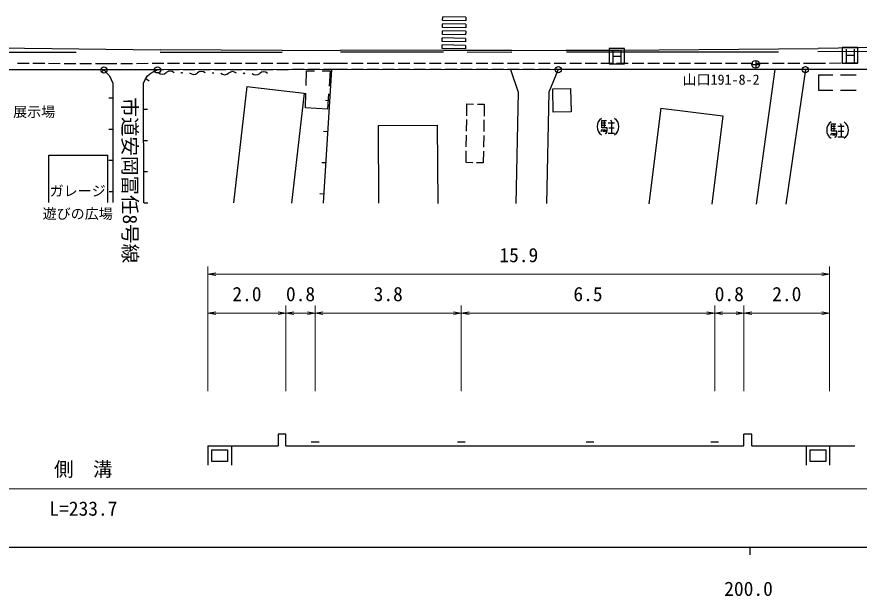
# Model space of a CAD drawing. Units: millimetres, scale not verified, with parts at other scales. Extents: x 40000 to 680000, y 20000 to 380000.
# Drawn here: x 173982 to 282034, y 198715 to 273022 of the extents above; entities that cross this region are included whole.
import ezdxf
from ezdxf.enums import TextEntityAlignment as Align

# ---------------------------------------------------------------- set-up
doc = ezdxf.new("R2010")
doc.units = ezdxf.units.MM
doc.header["$LTSCALE"] = 1000
for name, color, linetype, lineweight in [('M-BGD', 7, 'Continuous', 25), ('M-BMK-ROW', 30, 'Continuous', 25), ('M-BMK-SRVR', 3, 'Continuous', 25), ('M-STR-HTXT', 7, 'Continuous', 13), ('M-STR-STRC', 7, 'Continuous', 25), ('M-TTL-BAND', 7, 'Continuous', 25)]:
    doc.layers.add(name, color=color, linetype=linetype, lineweight=lineweight)
doc.layers.add('M-BMK-HTXT', color=7, linetype='Continuous')
doc.styles.add('ＭＳ ゴシック', font='')
doc.styles.get('ＭＳ ゴシック').set_extended_font_data('MS Gothic')

# ---------------------------------------------------------------- blocks, each defined once
blk = doc.blocks.new('open_arrow')
at = {"color": 0, "linetype": 'Continuous', "lineweight": -2}
blk.add_lwpolyline([(7.5, 1.25), (0, 0), (7.5, -1.25)], dxfattribs=at)

msp = doc.modelspace()

# ---------------------------------------------------------------- linework, layer by layer
at = {"layer": 'M-BGD'}
for p, q in [((181594, 268445), (167021, 268432)), ((208023, 268451), (192386, 268454)), ((228715, 268472), (215498, 268479)), ((237500, 268475), (231743, 268467)), ((271684, 268500), (244486, 268511)), ((284686, 268568), (276742, 268523)), ((175551, 267021), (174051, 267023)), ((177551, 267018), (176051, 267020)), ((179551, 267016), (178051, 267018)), ((181551, 267013), (180051, 267015)), ((183551, 267011), (182051, 267013)), ((185152, 267009), (184051, 267010)), ((186828, 267012), (185152, 267009)), ((188828, 267015), (187328, 267012)), ((190828, 267018), (189328, 267016)), ((192828, 267021), (191328, 267019)), ((194828, 267024), (193328, 267022)), ((196828, 267027), (195328, 267025)), ((198828, 267030), (197328, 267028)), ((200828, 267034), (199328, 267031)), ((202828, 267037), (201328, 267034)), ((204828, 267040), (203328, 267038)), ((206828, 267043), (205328, 267041)), ((208828, 267046), (207328, 267044)), ((210828, 267049), (209328, 267047)), ((212828, 267052), (211328, 267050)), ((215003, 267056), (213328, 267053)), ((216405, 267056), (215003, 267056)), ((218405, 267056), (216905, 267056)), ((220405, 267056), (218905, 267056)), ((222405, 267056), (220905, 267056)), ((224405, 267056), (222905, 267056)), ((226405, 267056), (224905, 267056)), ((228405, 267056), (226905, 267056)), ((230405, 267056), (228905, 267056)), ((232405, 267056), (230905, 267056)), ((234405, 267056), (232905, 267056)), ((236405, 267056), (234905, 267056)), ((238405, 267056), (236905, 267056)), ((240405, 267056), (238905, 267056)), ((242405, 267057), (240905, 267057)), ((244405, 267057), (242905, 267057)), ((246405, 267057), (244905, 267057)), ((248405, 267057), (246905, 267057)), ((250405, 267057), (248905, 267057)), ((252405, 267057), (250905, 267057)), ((254405, 267057), (252905, 267057)), ((256405, 267057), (254905, 267057)), ((258405, 267057), (256905, 267057)), ((260405, 267057), (258905, 267057)), ((262405, 267057), (260905, 267057)), ((264405, 267057), (262905, 267057)), ((266405, 267057), (264905, 267057)), ((268405, 267057), (266905, 267057)), ((270405, 267057), (268905, 267057)), ((272405, 267057), (270905, 267057)), ((274405, 267057), (272905, 267057)), ((276307, 267057), (274905, 267057)), ((277732, 267059), (276307, 267057)), ((279732, 267060), (278232, 267059)), ((281732, 267062), (280232, 267061)), ((175551, 266221), (174051, 266223)), ((177551, 266218), (176051, 266220)), ((179551, 266216), (178051, 266218)), ((181551, 266213), (180051, 266215)), ((183551, 266211), (182051, 266213)), ((185152, 266209), (184051, 266210)), ((185152, 266209), (184791, 265863)), ((186829, 266212), (185152, 266209)), ((188829, 266215), (187329, 266212)), ((190829, 266218), (189329, 266216)), ((192829, 266221), (191329, 266219)), ((194829, 266224), (193329, 266222)), ((196829, 266227), (195329, 266225)), ((198829, 266230), (197329, 266228)), ((200829, 266234), (199329, 266231)), ((202829, 266237), (201329, 266234)), ((204829, 266240), (203329, 266238)), ((206829, 266243), (205329, 266241)), ((208829, 266246), (207329, 266244)), ((210829, 266249), (209329, 266247)), ((211093, 264226), (211139, 266118)), ((211139, 266118), (212155, 266111)), ((212829, 266252), (211329, 266250)), ((213155, 266103), (214171, 266096)), ((214347, 266255), (213259, 249131)), ((215005, 266256), (213329, 266253)), ((214347, 266255), (213848, 266287)), ((214171, 266096), (214037, 264139)), ((216406, 266256), (215005, 266256)), ((218406, 266256), (216906, 266256)), ((220406, 266256), (218906, 266256)), ((222406, 266256), (220906, 266256)), ((224406, 266256), (222906, 266256)), ((226406, 266256), (224906, 266256)), ((228406, 266256), (226906, 266256)), ((230406, 266256), (228906, 266256)), ((232406, 266256), (230906, 266256)), ((234406, 266256), (232906, 266256)), ((236406, 266256), (234906, 266256)), ((238406, 266256), (236906, 266256)), ((237313, 266256), (238275, 263381)), ((240406, 266256), (238906, 266256)), ((242406, 266257), (240906, 266257)), ((243440, 266257), (242222, 263372)), ((244406, 266257), (242906, 266257)), ((246406, 266257), (244906, 266257)), ((248406, 266257), (246906, 266257)), ((250406, 266257), (248906, 266257)), ((252406, 266257), (250906, 266257)), ((254406, 266257), (252906, 266257)), ((256406, 266257), (254906, 266257)), ((258406, 266257), (256906, 266257)), ((260406, 266257), (258906, 266257)), ((262406, 266257), (260906, 266257)), ((264406, 266257), (262906, 266257)), ((266406, 266257), (264906, 266257)), ((268406, 266257), (266906, 266257)), ((271212, 266257), (268832, 249014)), ((270406, 266257), (268906, 266257)), ((272406, 266257), (270906, 266257)), ((275136, 266257), (272628, 249006)), ((274406, 266257), (272906, 266257)), ((276307, 266257), (274906, 266257)), ((277060, 266258), (276307, 266257)), ((279060, 266260), (277560, 266258)), ((281060, 266261), (279560, 266260)), ((283060, 266263), (281560, 266262)), ((190526, 265109), (190938, 264826)), ((276845, 263575), (276853, 265595)), ((276853, 265595), (278653, 265588)), ((279652, 265584), (281652, 265575)), ((203484, 264069), (201755, 249155)), ((203484, 264069), (210839, 263217)), ((242752, 263808), (245023, 263844)), ((242800, 260793), (242752, 263808)), ((245023, 263844), (245071, 260829)), ((186299, 262589), (185799, 262589)), ((210839, 263217), (209207, 249139)), ((211023, 261334), (211069, 263226)), ((213969, 263141), (213835, 261184)), ((238275, 263381), (237986, 249079)), ((242222, 263372), (241927, 249070)), ((278644, 263568), (276845, 263575)), ((281644, 263555), (279644, 263564)), ((214093, 262263), (213594, 262295)), ((231700, 260340), (231726, 261853)), ((231726, 261853), (232582, 261839)), ((233082, 261830), (233938, 261816)), ((233938, 261816), (233913, 260303)), ((190239, 261179), (190739, 261181)), ((213835, 261184), (211023, 261334)), ((245071, 260829), (242800, 260793)), ((256586, 261322), (255059, 249043)), ((256586, 261322), (264553, 260331)), ((231667, 258340), (231692, 259840)), ((233905, 259803), (233880, 258303)), ((249020, 258796), (249020, 259733)), ((249020, 259733), (249605, 259733)), ((249020, 259442), (249550, 259442)), ((249318, 259733), (249318, 258796)), ((249848, 259442), (250669, 259442)), ((249848, 259442), (250663, 259442)), ((250139, 259798), (250314, 259504)), ((250252, 259442), (250252, 258091)), ((264553, 260331), (263141, 248975)), ((279592, 259350), (279767, 259055)), ((186301, 258589), (185801, 258589)), ((213839, 258271), (213340, 258303)), ((220356, 259078), (227908, 259135)), ((220431, 249116), (220356, 259078)), ((227908, 259135), (227984, 249100)), ((249023, 258560), (248905, 258269)), ((249020, 259148), (249547, 259148)), ((249728, 258796), (249020, 258796)), ((249140, 258561), (249201, 258269)), ((249316, 258560), (249375, 258271)), ((249434, 258560), (249551, 258325)), ((249670, 258201), (249728, 258492)), ((249728, 258492), (249728, 258796)), ((249906, 258796), (250605, 258796)), ((278474, 258347), (278474, 259285)), ((278474, 259285), (279059, 259285)), ((278474, 258994), (279004, 258994)), ((278474, 258700), (279001, 258700)), ((279182, 258347), (278474, 258347)), ((278771, 259285), (278771, 258347)), ((279182, 258043), (279182, 258347)), ((279301, 258994), (280123, 258994)), ((279301, 258994), (280116, 258994)), ((279360, 258347), (280058, 258347)), ((279706, 258994), (279706, 257642)), ((190250, 257179), (190750, 257181)), ((231634, 256341), (231659, 257840)), ((233871, 257803), (233846, 256304)), ((249437, 258094), (249547, 258033)), ((249547, 258033), (249670, 258201)), ((249845, 258091), (250660, 258091)), ((278476, 258111), (278359, 257821)), ((278594, 258113), (278654, 257821)), ((278770, 258111), (278829, 257823)), ((278887, 258111), (279005, 257876)), ((278891, 257646), (279001, 257584)), ((279001, 257584), (279124, 257752)), ((279124, 257752), (279182, 258043)), ((279298, 257642), (280113, 257642)), ((178101, 255262), (185654, 255266)), ((178104, 249205), (178101, 255262)), ((185656, 249208), (185654, 255266)), ((231600, 254328), (231625, 255841)), ((233838, 255804), (233812, 254291)), ((186302, 254589), (185802, 254589)), ((213586, 254279), (213087, 254311)), ((232456, 254313), (231600, 254328)), ((233812, 254291), (232956, 254305)), ((190262, 253179), (190762, 253181)), ((186304, 250589), (185804, 250589)), ((213332, 250287), (212833, 250319)), ((190273, 249179), (190773, 249181)), ((208500, 219500), (207500, 219500)), ((207500, 219500), (207500, 218000)), ((208500, 218000), (208500, 219500)), ((267250, 218000), (267250, 219500)), ((268250, 219500), (267250, 219500)), ((268250, 218000), (268250, 219500)), ((211750, 218500), (212750, 218500)), ((230500, 218500), (231500, 218500)), ((247000, 218500), (248000, 218500)), ((263000, 218500), (264000, 218500)), ((198500, 218000), (207500, 218000)), ((198500, 218000), (198500, 215500)), ((199000, 217500), (201000, 217500)), ((199000, 216000), (199000, 217500)), ((201000, 217500), (201000, 216000)), ((201504, 217995), (201504, 215500)), ((208500, 218000), (212250, 218000)), ((212250, 218000), (231000, 218000)), ((231000, 218000), (263500, 218000)), ((263500, 218000), (267250, 218000)), ((268250, 218000), (278250, 218000)), ((275250, 218000), (275250, 215500)), ((275750, 216000), (275750, 217500)), ((275750, 217500), (277750, 217500)), ((277750, 217500), (277750, 216000)), ((278250, 218000), (278250, 215500)), ((278250, 218000), (281500, 218000)), ((201000, 216000), (199000, 216000)), ((277750, 216000), (275750, 216000))]:
    msp.add_line(p, q, dxfattribs=at)
for points in [[(185152, 266209), (185856, 265473), (186298, 264524), (186305, 249188)], [(190273, 249179), (190230, 264496), (190432, 264973), (190763, 265455), (191152, 265784), (191544, 265999), (192028, 266220)]]:
    msp.add_lwpolyline(points, dxfattribs=at)
for centre in [(195151, 265852), (199151, 265817), (203150, 265781)]:
    msp.add_circle(centre, 50, dxfattribs=at)
for centre, radius, start, end in [((192656, 266400), 725, 225.88385, 313.08949), ((193646, 265341), 725, 45.88385, 133.08949), ((196655, 266364), 725, 225.88385, 313.08949), ((197646, 265305), 725, 45.88385, 133.08949), ((201646, 265269), 725, 45.88385, 133.08949), ((205646, 265233), 725, 45.88385, 133.08949), ((200655, 266328), 725, 225.88385, 313.08949), ((204655, 266292), 725, 225.88385, 313.08949), ((249680, 258942), 1264, 123.85503, 236.14497), ((249952, 258942), 1264, 303.85503, 56.14497), ((279134, 258494), 1264, 123.85503, 236.14497), ((279405, 258494), 1264, 303.85503, 56.14497)]:
    msp.add_arc(centre, radius, start, end, dxfattribs=at)
at = {"layer": 'M-BMK-ROW'}
msp.add_lwpolyline([(305448, 266281), (301705, 266278), (297426, 266274), (275136, 266257), (243440, 266257), (192028, 266220), (185152, 266209), (166450, 266232), (146003, 266205), (125467, 266235), (107425, 266291), (99127, 266201), (79577, 266220), (67979, 266227)], dxfattribs=at)
for centre in [(185152, 266209), (192028, 266220), (243440, 266257)]:
    msp.add_circle(centre, 400, dxfattribs=at)
at = {"layer": 'M-BMK-SRVR'}
for p, q in [((268265, 266928), (269265, 266928)), ((268765, 267428), (268765, 266428))]:
    msp.add_line(p, q, dxfattribs=at)
msp.add_circle((268765, 266928), 500, dxfattribs=at)
at = {"layer": 'M-STR-HTXT'}
for p, q in [((198500, 225000), (198500, 241000)), ((278250, 225000), (278250, 241000)), ((198500, 240000), (278250, 240000)), ((208500, 225000), (208500, 236000)), ((212250, 225000), (212250, 236000)), ((231000, 225000), (231000, 236000)), ((263500, 225000), (263500, 236000)), ((267250, 225000), (267250, 236000)), ((198500, 235000), (208500, 235000)), ((208500, 235000), (212250, 235000)), ((212250, 235000), (231000, 235000)), ((231000, 235000), (263500, 235000)), ((263500, 235000), (267250, 235000)), ((267250, 235000), (278250, 235000)), ((67979, 212500), (297426, 212500))]:
    msp.add_line(p, q, dxfattribs=at)
at = {"layer": 'M-STR-STRC'}
for p, q in [((228603, 272573), (228612, 273022)), ((231584, 272516), (228603, 272573)), ((231592, 272966), (228612, 273022)), ((231592, 272966), (231584, 272516)), ((228569, 270773), (228578, 271223)), ((231558, 271166), (228578, 271223)), ((228586, 271673), (228595, 272123)), ((231567, 271616), (228586, 271673)), ((231575, 272066), (228595, 272123)), ((231575, 272066), (231567, 271616)), ((228552, 269873), (228560, 270323)), ((231541, 270266), (228560, 270323)), ((231549, 270716), (228569, 270773)), ((231541, 270266), (231532, 269816)), ((231558, 271166), (231549, 270716)), ((163649, 269117), (192388, 268804)), ((228535, 268973), (228543, 269423)), ((231524, 269366), (228543, 269423)), ((231532, 269816), (228552, 269873)), ((231524, 269366), (231515, 268916)), ((284726, 269078), (276791, 268981)), ((281850, 269098), (279850, 269098)), ((279850, 269098), (279850, 267098)), ((281850, 267098), (281850, 269098)), ((208025, 268701), (192388, 268804)), ((208025, 268701), (215498, 268729)), ((228715, 268722), (215498, 268729)), ((231515, 268916), (228535, 268973)), ((231743, 268717), (228715, 268722)), ((237500, 268725), (231743, 268717)), ((237500, 268725), (244391, 268735)), ((244391, 268735), (251277, 268733)), ((251947, 268981), (249947, 268981)), ((249947, 268981), (249947, 266981)), ((250487, 267066), (250487, 268765)), ((250487, 267981), (251478, 267981)), ((251277, 268733), (271694, 268914)), ((251478, 268776), (251478, 267071)), ((251947, 266981), (251947, 268981)), ((271694, 268914), (276791, 268981)), ((280391, 267183), (280391, 268882)), ((280391, 268098), (281382, 268098)), ((281382, 268893), (281382, 267188)), ((249947, 266981), (251947, 266981)), ((279850, 267098), (281850, 267098))]:
    msp.add_line(p, q, dxfattribs=at)
at = {"layer": 'M-TTL-BAND'}
for p, q in [((40000, 205000), (579000, 205000)), ((268000, 205000), (268000, 204000))]:
    msp.add_line(p, q, dxfattribs=at)
at = {"layer": 'M-TTL-BAND', "color": 30}
msp.add_circle((275136, 266257), 400, dxfattribs=at)

# ---------------------------------------------------------------- block references
at = {"layer": 'M-STR-HTXT', "xscale": 133, "yscale": 133}
for p in [(198500, 240000), (198500, 235000), (208500, 235000), (212250, 235000), (231000, 235000), (263500, 235000), (267250, 235000)]:
    msp.add_blockref('open_arrow', p, dxfattribs=at)
at = {"layer": 'M-STR-HTXT', "xscale": 133, "yscale": 133, "rotation": 180}
for p in [(278250, 240000), (208500, 235000), (212250, 235000), (231000, 235000), (263500, 235000), (267250, 235000), (278250, 235000)]:
    msp.add_blockref('open_arrow', p, dxfattribs=at)

# ---------------------------------------------------------------- texts
at = {"layer": 'M-BGD', "style": 'ＭＳ ゴシック'}
for s, p in [('展示場', (176202, 260840)), ('ガレージ', (181788, 250692)), ('遊びの広場', (181788, 247768))]:
    msp.add_text(s, height=1320, dxfattribs=at).set_placement(p, align=Align.MIDDLE_CENTER)
at = {"layer": 'M-BMK-HTXT', "style": 'ＭＳ ゴシック'}
msp.add_text('市道安岡冨任8号線', height=1833, rotation=270.16, dxfattribs=at).set_placement((188490, 252051), align=Align.MIDDLE_CENTER)
at = {"layer": 'M-BMK-SRVR', "style": 'ＭＳ ゴシック'}
msp.add_text('山口191-8-2', height=1320, dxfattribs=at).set_placement((259374, 263919), align=Align.BOTTOM_LEFT)
at = {"layer": 'M-STR-HTXT', "style": 'ＭＳ ゴシック'}
for s, p in [('15.9', (238375, 241000)), ('2.0', (203500, 236000)), ('0.8', (210375, 236000)), ('3.8', (221625, 236000)), ('6.5', (247250, 236000)), ('0.8', (265375, 236000)), ('2.0', (272750, 236000)), ('L=233.7', (182519, 208483))]:
    msp.add_text(s, height=1833, dxfattribs=at).set_placement(p, align=Align.BOTTOM_CENTER)
msp.add_text('側\u3000溝', height=1833, dxfattribs=at).set_placement((182500, 215000), align=Align.MIDDLE_CENTER)
at = {"layer": 'M-TTL-BAND', "style": 'ＭＳ ゴシック'}
msp.add_text('200.0', height=1833, dxfattribs=at).set_placement((267844, 198195), align=Align.BOTTOM_CENTER)

doc.saveas('drawing.dxf')
